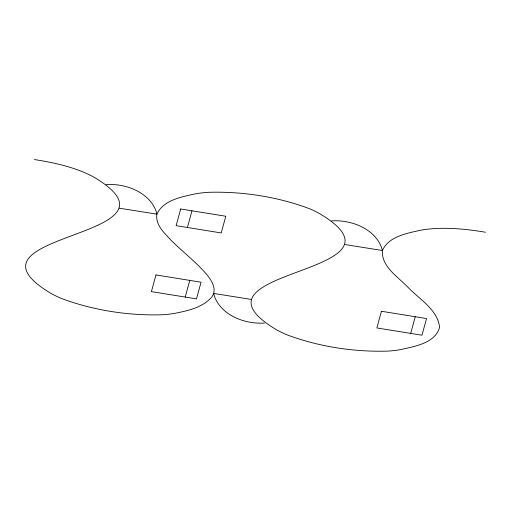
<?xml version="1.0" encoding="UTF-8"?>
<svg xmlns="http://www.w3.org/2000/svg" width="511" height="511" viewBox="0 0 511 511"><rect width="100%" height="100%" fill="white"/><g stroke="black" fill="none" stroke-linecap="round" stroke-linejoin="round"><path stroke-width="0.77" d="M187.403 227.484L191.97 210.8M185.218 297.07L189.779 280.386M410.697 333.408L415.258 316.724M119.28 208.188L156.883 214.16C163.546 199.82 181.795 196.914 195.687 193.778A97.46 72.313 1.4 0 1 208.118 192.321C242.355 191.299 277.192 196.646 309.315 208.629A97.46 72.313 1.4 0 1 319.931 213.796C421.799 275.116 174.379 268.307 276.247 329.627A97.46 72.313 1.4 0 0 286.869 334.794C318.985 346.777 353.823 352.124 388.06 351.108A97.46 72.313 1.4 0 0 400.49 349.652C414.549 346.33 435.168 343.392 439.639 327.187C437.397 309.347 419.339 299.222 407.88 287.227C397.986 276.764 381.232 266.691 382.375 250.454C389.069 236.159 407.28 233.246 421.173 230.11A97.46 72.313 1.4 0 1 433.603 228.653C450.958 227.497 468.338 229.394 485.45 232.224M344.759 244.52L382.362 250.492A47.28 35.08 1.4 0 0 331.569 220.854M251.284 299.42L213.681 293.448A47.28 35.08 1.4 0 0 264.481 323.093M34.486 159.553C51.285 162.204 68.091 165.705 83.83 172.29A97.46 72.313 1.4 0 1 94.452 177.458C196.32 238.778 -51.1 231.968 50.768 293.288A97.46 72.313 1.4 0 0 61.384 298.462C93.507 310.439 128.344 315.792 162.581 314.77A97.46 72.313 1.4 0 0 175.011 313.313C188.08 310.675 202.726 307.565 211.822 296.993C218.012 288.357 210.238 278.316 204.445 271.865C194.135 260.559 181.993 251.144 171.159 240.368C164.587 233.182 155.101 224.897 156.896 214.115A47.28 35.08 1.4 0 0 106.084 184.516M155.957 274.937L151.397 291.621L196.492 298.89L201.053 282.206L155.957 274.937M180.696 208.986L176.129 225.67L221.225 232.939L225.792 216.249L180.696 208.986M381.436 311.276L376.875 327.96L421.971 335.222L426.538 318.538L381.436 311.276"/></g></svg>
